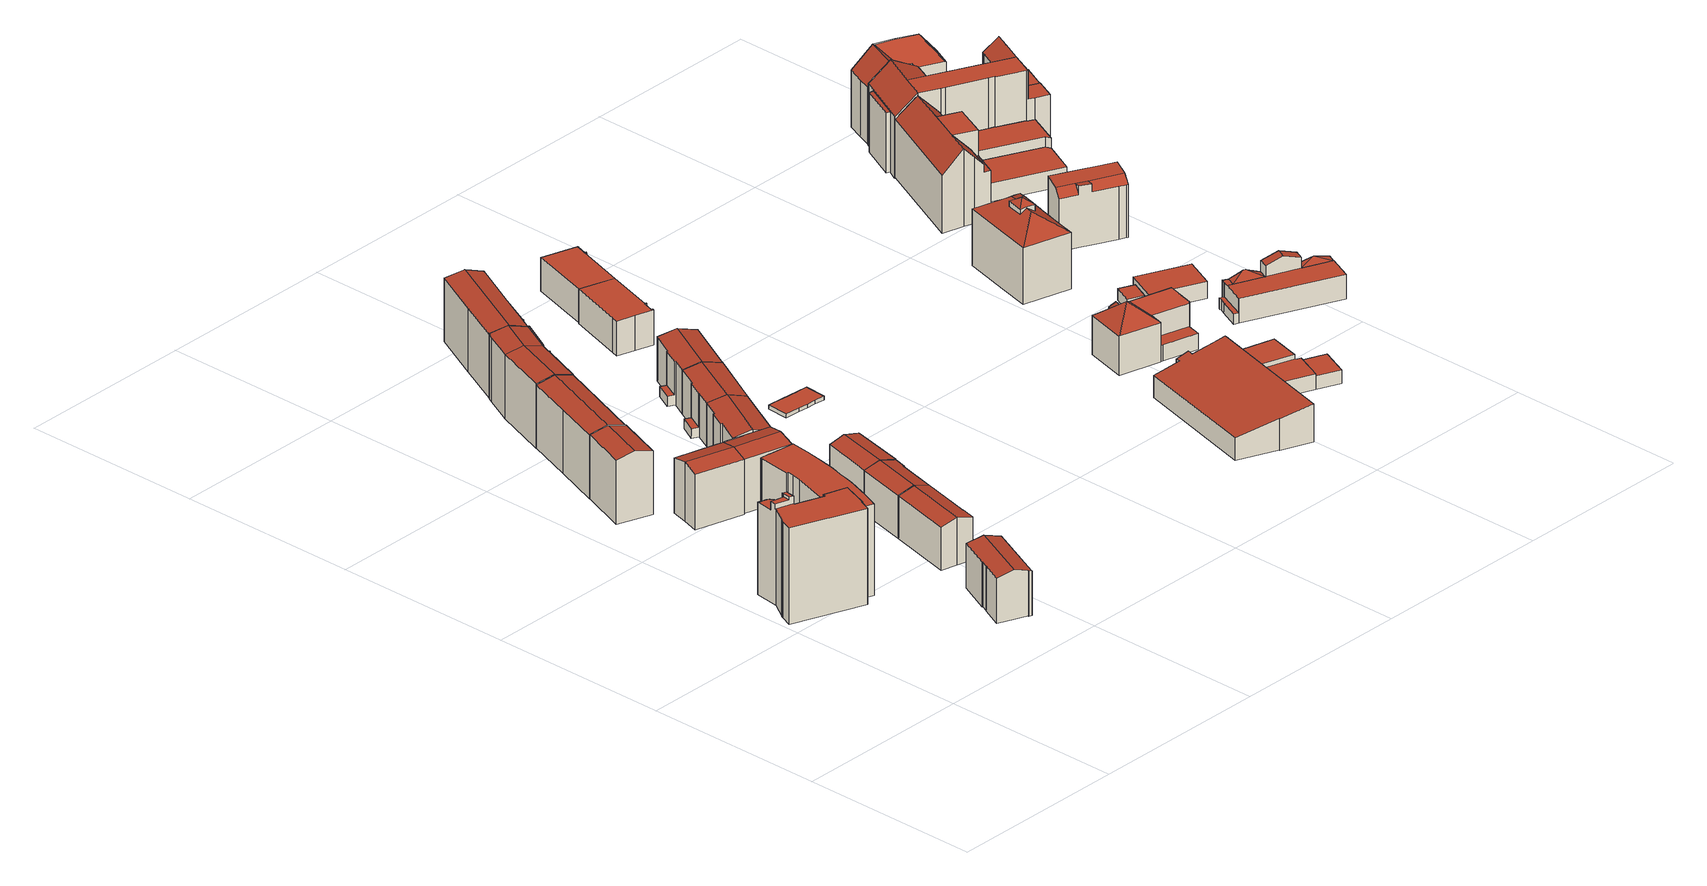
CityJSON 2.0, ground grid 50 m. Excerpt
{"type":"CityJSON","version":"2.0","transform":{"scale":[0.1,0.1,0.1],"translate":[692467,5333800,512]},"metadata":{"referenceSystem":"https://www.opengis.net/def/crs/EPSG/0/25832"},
"CityObjects":{
"building1":{"type":"Building","attributes":{"Gemeindeschluessel":"09162000","HoeheDach":"541.410","HoeheGrund":"512.917","Methode":"2000","NiedrigsteTraufeDesGebaeudes":"537.990","Geometrietyp2DReferenz":"3000","function":"31001_1000","roofType":"1000","measuredHeight":28.49,"storeysAboveGround":11},"geometry":[{"type":"MultiSurface","lod":"2","boundaries":[[[0,1,2,3]],[[4,5,6,7,8,9,10,11,12,13,14,15,16,17,18,19,20,2,1,21,22,23,24,25,26]],[[27,18,17,28]],[[28,17,16,29]],[[30,14,13,31]],[[32,33,34,35]],[[36,6,5,37]],[[29,16,15,38]],[[39,40,41,42,43,44,45,46,47,48,49,50,51,52,53,54,55,56,57,58,59,60,61,32,35,62,0,3,63,64,27,28,29,38,30,31,65,66,67,68,69,70,36,37]],[[62,21,1,0]],[[70,7,6,36]],[[55,71,72,56]],[[39,4,26,40]],[[22,73,74,23]],[[75,76,77,78,79,80]],[[75,81,82,83,84,85,86,87,88,74,73,34,33,76]],[[38,15,14,30]],[[53,89,90,54]],[[52,91,89,53]],[[66,11,10,67]],[[47,82,81,48]],[[64,19,18,27]],[[79,92,93,80]],[[79,78,94,92]],[[49,95,96,50]],[[50,96,97,51]],[[49,48,81,75,80,93,98,95]],[[63,20,19,64]],[[56,72,99,57]],[[42,87,86,43]],[[100,101,102,103,104,99,72,71,90,89,91,97,96,95,98]],[[42,41,25,24,88,87]],[[62,35,34,73,22,21]],[[44,85,84,45]],[[31,13,12,65]],[[3,2,20,63]],[[68,9,8,69]],[[46,83,82,47]],[[32,61,105,77,76,33]],[[98,93,92,100]],[[65,12,11,66]],[[67,10,9,68]],[[69,8,7,70]],[[77,105,106,94,78]],[[57,99,104,58]],[[4,39,37,5]],[[58,104,103,59]],[[100,92,94,106,101]],[[61,60,102,101,106,105]],[[51,97,91,52]],[[59,103,102,60]],[[23,74,88,24]],[[40,26,25,41]],[[54,90,71,55]],[[45,84,83,46]],[[43,86,85,44]]],"semantics":{"surfaces":[{"type":"WallSurface"},{"type":"RoofSurface"},{"type":"GroundSurface"}],"values":[0,1,0,0,0,0,0,0,2,0,0,0,0,0,0,1,0,0,0,0,0,0,1,0,0,0,0,0,0,0,1,0,0,0,0,0,0,0,0,0,0,0,0,1,0,0,0,0,0,0,0,0,0,0,0,0]}}]},
"building2":{"type":"Building","attributes":{"Gemeindeschluessel":"09162000","HoeheDach":"526.730","HoeheGrund":"513.210","Methode":"1000","NiedrigsteTraufeDesGebaeudes":"525.475","Geometrietyp2DReferenz":"3000","function":"31001_1000","roofType":"3100","measuredHeight":13.52,"storeysAboveGround":4},"geometry":[{"type":"MultiSurface","lod":"2","boundaries":[[[107,108,109,110,111,112,113,114,115,116,117]],[[118,119,120,121,122,123]],[[124,115,114,125]],[[126,113,112,127]],[[128,111,110,129]],[[130,131,132,133,134,135]],[[109,121,120,136,129,110]],[[137,132,131,130,123,122,121,109,108,107]],[[117,116,115,124,138,139]],[[119,118,135,134,133,140,141,139,138,124,125,126,127,128,129,136,120]],[[125,114,113,126]],[[141,140,133,132,137,107,117,139]],[[118,123,130,135]],[[127,112,111,128]]],"semantics":{"surfaces":[{"type":"RoofSurface"},{"type":"WallSurface"},{"type":"GroundSurface"}],"values":[0,1,1,1,1,1,1,0,1,2,1,1,1,1]}}]},
"building3":{"type":"Building","attributes":{"Gemeindeschluessel":"09162000","HoeheDach":"531.546","HoeheGrund":"512.710","Methode":"1000","NiedrigsteTraufeDesGebaeudes":"530.234","Geometrietyp2DReferenz":"3000","function":"31001_1000","roofType":"3100","measuredHeight":18.84,"storeysAboveGround":6},"geometry":[{"type":"MultiSurface","lod":"2","boundaries":[[[142,143,144,145]],[[146,147,148,143,142]],[[149,146,142,145]],[[148,147,150,151]],[[143,148,151,144]],[[149,150,147,146]],[[150,149,145,144,151]]],"semantics":{"surfaces":[{"type":"WallSurface"},{"type":"GroundSurface"},{"type":"RoofSurface"}],"values":[0,0,1,2,2,0,0]}}]},
"building4":{"type":"Building","attributes":{"Gemeindeschluessel":"09162000","HoeheDach":"528.754","HoeheGrund":"512.541","Methode":"2000","NiedrigsteTraufeDesGebaeudes":"527.722","Geometrietyp2DReferenz":"3000","function":"31001_1000","roofType":"3100","measuredHeight":16.21,"storeysAboveGround":5},"geometry":[{"type":"MultiSurface","lod":"2","boundaries":[[[152,153,154,155]],[[156,154,153,157,158]],[[159,152,155,160]],[[161,159,160,162,163,164,165,166]],[[156,158,165,164,163]],[[160,155,154,162]],[[161,153,152,159]],[[162,154,156,163]],[[165,158,157,166]],[[166,157,153,161]]],"semantics":{"surfaces":[{"type":"RoofSurface"},{"type":"WallSurface"},{"type":"GroundSurface"}],"values":[0,0,1,2,1,1,1,1,1,1]}}]},
"building5":{"type":"Building","attributes":{"Gemeindeschluessel":"09162000","HoeheDach":"531.410","HoeheGrund":"512.648","Methode":"2000","NiedrigsteTraufeDesGebaeudes":"529.997","Geometrietyp2DReferenz":"3000","function":"31001_1000","roofType":"3100","measuredHeight":18.76,"storeysAboveGround":6},"geometry":[{"type":"MultiSurface","lod":"2","boundaries":[[[167,168,169,170]],[[171,172,168,167]],[[170,169,173,174]],[[175,176,177,178]],[[177,176,179,180,181]],[[182,179,176,175]],[[178,177,181,172,171]],[[174,173,183,184]],[[184,182,175,178,171,167,170,174]],[[184,183,180,179,182]],[[172,181,180,183,173,169,168]]],"semantics":{"surfaces":[{"type":"WallSurface"},{"type":"RoofSurface"},{"type":"GroundSurface"}],"values":[0,0,0,0,1,0,0,0,2,0,1]}}]},
"building6":{"type":"Building","attributes":{"Gemeindeschluessel":"09162000","HoeheDach":"526.162","HoeheGrund":"513.120","Methode":"1000","NiedrigsteTraufeDesGebaeudes":"524.942","Geometrietyp2DReferenz":"3000","function":"31001_1000","roofType":"3100","measuredHeight":13.04,"storeysAboveGround":4},"geometry":[{"type":"MultiSurface","lod":"2","boundaries":[[[185,186,187,188,189,190]],[[191,189,188,192,193,194,195,196]],[[197,198,199,200,201,195,194,193,192]],[[190,189,191,196,202]],[[192,188,187,197]],[[197,187,186,198]],[[199,185,190,200]],[[200,190,202,201]],[[198,186,185,199]],[[201,202,196,195]]],"semantics":{"surfaces":[{"type":"RoofSurface"},{"type":"WallSurface"},{"type":"GroundSurface"}],"values":[0,1,2,0,1,1,1,1,1,1]}}]},
"building7":{"type":"Building","attributes":{"Gemeindeschluessel":"09162000","HoeheDach":"528.790","HoeheGrund":"512.759","Methode":"2000","NiedrigsteTraufeDesGebaeudes":"524.750","Geometrietyp2DReferenz":"3000","function":"31001_1000","roofType":"3100","measuredHeight":16.03,"storeysAboveGround":5},"geometry":[{"type":"MultiSurface","lod":"2","boundaries":[[[203,204,205,206,207,208,209,210,211,212,213,214,215,216]],[[215,217,218,216]],[[212,219,220,213]],[[205,221,152,206]],[[209,222,223,210]],[[206,152,153,207]],[[211,224,219,212]],[[208,225,222,209]],[[204,226,221,205]],[[219,224,227,228,218,217,229,220]],[[230,231,232,233,223,222,225,153]],[[227,233,232,228]],[[204,203,231,230,226]],[[214,229,217,215]],[[203,216,218,228,232,231]],[[221,226,230,153,152]],[[211,210,223,233,227,224]],[[208,207,153,225]],[[213,220,229,214]]],"semantics":{"surfaces":[{"type":"GroundSurface"},{"type":"WallSurface"},{"type":"RoofSurface"}],"values":[0,1,1,1,1,1,1,1,1,2,2,1,1,1,1,2,1,1,1]}}]},
"building8":{"type":"Building","attributes":{"Gemeindeschluessel":"09162000","HoeheDach":"526.195","HoeheGrund":"513.130","Methode":"1000","NiedrigsteTraufeDesGebaeudes":"524.946","Geometrietyp2DReferenz":"3000","function":"31001_1000","roofType":"3100","measuredHeight":13.06,"storeysAboveGround":4},"geometry":[{"type":"MultiSurface","lod":"2","boundaries":[[[234,235,236,237]],[[194,193,192,188,189,238,196,195]],[[239,240,235,234]],[[238,189,240,241,196]],[[242,243,188,192]],[[237,242,192,193,194,195,244,239,234]],[[237,236,243,242]],[[188,243,236,235,240,189]],[[195,196,241,244]],[[244,241,240,239]]],"semantics":{"surfaces":[{"type":"WallSurface"},{"type":"RoofSurface"},{"type":"GroundSurface"}],"values":[0,0,0,1,0,2,0,1,0,0]}}]},
"building9":{"type":"Building","attributes":{"Gemeindeschluessel":"09162000","HoeheDach":"515.246","HoeheGrund":"512.770","Methode":"1000","NiedrigsteTraufeDesGebaeudes":"515.246","Geometrietyp2DReferenz":"3000","function":"31001_2000","roofType":"1000","measuredHeight":2.48,"storeysAboveGround":1},"geometry":[{"type":"MultiSurface","lod":"2","boundaries":[[[245,246,247,248]],[[249,250,245,248]],[[248,247,251,249]],[[247,246,252,251]],[[249,251,252,250]],[[250,252,246,245]]],"semantics":{"surfaces":[{"type":"WallSurface"},{"type":"GroundSurface"},{"type":"RoofSurface"}],"values":[0,1,0,2,0,0]}}]},
"building10":{"type":"Building","attributes":{"Gemeindeschluessel":"09162000","HoeheDach":"531.510","HoeheGrund":"512.500","Methode":"2000","NiedrigsteTraufeDesGebaeudes":"530.140","Geometrietyp2DReferenz":"3000","function":"31001_1000","roofType":"3100","measuredHeight":19.01,"storeysAboveGround":6},"geometry":[{"type":"MultiSurface","lod":"2","boundaries":[[[253,254,255,256,257,258,259]],[[254,260,261,262,263,255]],[[264,265,266,267,268,269]],[[270,271,272,273,274,275]],[[276,277,269,268,278,279]],[[261,260,280,281]],[[282,283,284,285]],[[274,286,259,258,287,288,289,275]],[[290,291,265,264,269,277,276,292,293,282,285,294,271,270,275,289,288,287,295,296,263,262,261,281]],[[273,297,253,259,286,274]],[[298,292,276,279]],[[278,268,267,266,299,300,280,260,254,253]],[[299,291,290,300]],[[291,299,266,265]],[[258,257,256,296,295,287]],[[272,301,284,283,302,298,279,278,253,297,273]],[[296,256,255,263]],[[293,302,283,282]],[[281,280,300,290]],[[294,285,284,301,272,271]],[[292,298,302,293]]],"semantics":{"surfaces":[{"type":"RoofSurface"},{"type":"WallSurface"},{"type":"GroundSurface"}],"values":[0,1,1,1,1,1,1,1,2,0,1,0,1,1,1,0,1,1,1,1,1]}}]},
"building11":{"type":"Building","attributes":{"Gemeindeschluessel":"09162000","HoeheDach":"526.175","HoeheGrund":"513.180","Methode":"1000","NiedrigsteTraufeDesGebaeudes":"524.936","Geometrietyp2DReferenz":"3000","function":"31001_1000","roofType":"3100","measuredHeight":12.99,"storeysAboveGround":4},"geometry":[{"type":"MultiSurface","lod":"2","boundaries":[[[240,303,304,305,306,307,241]],[[308,309,240,310]],[[311,312,313,314]],[[241,307,306,315,316,317]],[[309,318,313,312,304,303,240]],[[319,308,310,317,316,315,320,321,311,314]],[[310,240,241,317]],[[308,319,314,313,318,309]],[[305,304,312,311,321,320,315,306]]],"semantics":{"surfaces":[{"type":"RoofSurface"},{"type":"WallSurface"},{"type":"GroundSurface"}],"values":[0,1,1,1,0,2,1,1,1]}}]},
"building12":{"type":"Building","attributes":{"Gemeindeschluessel":"09162000","HoeheDach":"526.403","HoeheGrund":"513.009","Methode":"1000","NiedrigsteTraufeDesGebaeudes":"515.670","Geometrietyp2DReferenz":"3000","function":"31001_1000","roofType":"3100","measuredHeight":13.39,"storeysAboveGround":4},"geometry":[{"type":"MultiSurface","lod":"2","boundaries":[[[322,323,324,325]],[[326,327,328,329]],[[330,331,332,229]],[[229,332,333,334,335,336,337,324,323]],[[330,229,323,322]],[[326,325,324,337,338,327]],[[339,340,332,331]],[[338,337,336,341]],[[342,334,333,343]],[[344,345,346,347]],[[340,346,345,333,332]],[[348,329,328,341,336,335]],[[348,335,334,342]],[[330,322,325,326,329,348,342,343,344,347,339,331]],[[343,333,345,344]],[[338,341,328,327]],[[347,346,340,339]]],"semantics":{"surfaces":[{"type":"WallSurface"},{"type":"RoofSurface"},{"type":"GroundSurface"}],"values":[0,0,0,1,0,0,0,0,0,0,1,0,0,2,0,1,0]}}]},
"building13":{"type":"Building","attributes":{"Gemeindeschluessel":"09162000","HoeheDach":"530.211","HoeheGrund":"512.696","Methode":"2000","NiedrigsteTraufeDesGebaeudes":"530.211","Geometrietyp2DReferenz":"3000","function":"51009_1610","roofType":"1000","measuredHeight":17.52},"geometry":[{"type":"MultiSurface","lod":"2","boundaries":[[[349,280,350,351]],[[280,349,352,300]],[[353,299,300,352]],[[280,300,299,350]],[[351,350,299,353]],[[352,349,351,353]]],"semantics":{"surfaces":[{"type":"WallSurface"},{"type":"RoofSurface"},{"type":"GroundSurface"}],"values":[0,0,0,1,0,2]}}]},
"building14":{"type":"Building","attributes":{"Gemeindeschluessel":"09162000","HoeheDach":"526.422","HoeheGrund":"513.106","Methode":"2000","NiedrigsteTraufeDesGebaeudes":"515.715","Geometrietyp2DReferenz":"3000","function":"31001_1000","roofType":"3100","measuredHeight":13.32,"storeysAboveGround":4},"geometry":[{"type":"MultiSurface","lod":"2","boundaries":[[[334,354,355,356]],[[357,355,354,358,359,360]],[[357,360,361,362]],[[363,364,365,366]],[[365,367,368,366]],[[368,367,333,369]],[[370,371,364,363]],[[372,371,370,373]],[[373,362,361,374,375,372]],[[359,374,361,360]],[[369,333,334,356]],[[365,364,333,367]],[[368,369,356,355,357,362,373,370,363,366]],[[359,358,375,374]],[[364,371,372,375,358,354,334,333]]],"semantics":{"surfaces":[{"type":"WallSurface"},{"type":"RoofSurface"},{"type":"GroundSurface"}],"values":[0,0,0,0,0,0,0,0,0,1,0,1,2,0,1]}}]},
"building15":{"type":"Building","attributes":{"Gemeindeschluessel":"09162000","HoeheDach":"531.491","HoeheGrund":"512.595","Methode":"1000","NiedrigsteTraufeDesGebaeudes":"530.137","Geometrietyp2DReferenz":"3000","function":"31001_1000","roofType":"3100","measuredHeight":18.9,"storeysAboveGround":6},"geometry":[{"type":"MultiSurface","lod":"2","boundaries":[[[376,377,378,379,380,381,382]],[[383,378,377,384]],[[385,386,387,388]],[[389,390,391,392]],[[393,394,382,381,395]],[[396,397,280,380,379]],[[382,394,398,376]],[[399,400,401,402]],[[402,401,386,385]],[[403,404,400,399]],[[405,406,404,403]],[[280,391,390,387,386,401,400,404,406,407,395,381,380]],[[396,379,378,383]],[[376,398,384,377]],[[396,383,384,398,394,393,408,405,403,399,402,385,388,389,392,397]],[[408,407,406,405]],[[392,391,280,397]],[[388,387,390,389]],[[393,395,407,408]]],"semantics":{"surfaces":[{"type":"RoofSurface"},{"type":"WallSurface"},{"type":"GroundSurface"}],"values":[0,1,1,1,1,1,1,1,1,1,1,0,1,1,2,1,1,1,1]}}]},
"building16":{"type":"Building","attributes":{"Gemeindeschluessel":"09162000","HoeheDach":"515.544","HoeheGrund":"512.530","Methode":"1000","NiedrigsteTraufeDesGebaeudes":"515.173","Geometrietyp2DReferenz":"3000","function":"31001_2000","roofType":"2100","measuredHeight":3.01,"storeysAboveGround":1},"geometry":[{"type":"MultiSurface","lod":"2","boundaries":[[[409,410,411,412]],[[413,414,415,416]],[[413,412,411,414]],[[415,410,409,416]],[[414,411,410,415]],[[416,409,412,413]]],"semantics":{"surfaces":[{"type":"RoofSurface"},{"type":"GroundSurface"},{"type":"WallSurface"}],"values":[0,1,2,2,2,2]}}]},
"building17":{"type":"Building","attributes":{"Gemeindeschluessel":"09162000","HoeheDach":"526.380","HoeheGrund":"512.986","Methode":"1000","NiedrigsteTraufeDesGebaeudes":"515.662","Geometrietyp2DReferenz":"3000","function":"31001_1000","roofType":"3100","measuredHeight":13.39,"storeysAboveGround":4},"geometry":[{"type":"MultiSurface","lod":"2","boundaries":[[[417,418,419,420]],[[421,422,423,424]],[[364,425,426,427,419,418,428,371]],[[429,430,364,371]],[[424,423,431,432]],[[433,434,435,420,419,427]],[[421,436,426,425,422]],[[437,438,435,434]],[[417,420,435,438]],[[437,439,428,418,417,438]],[[432,431,364,430]],[[433,427,426,436]],[[431,423,422,425,364]],[[429,439,437,434,433,436,421,424,432,430]],[[429,371,428,439]]],"semantics":{"surfaces":[{"type":"WallSurface"},{"type":"RoofSurface"},{"type":"GroundSurface"}],"values":[0,0,1,0,0,0,0,0,1,0,0,0,1,2,0]}}]},
"building18":{"type":"Building","attributes":{"Gemeindeschluessel":"09162000","HoeheDach":"513.098","HoeheGrund":"512.098","Methode":"2000","NiedrigsteTraufeDesGebaeudes":"513.098","Geometrietyp2DReferenz":"3000","function":"53001_1800","roofType":"1000","measuredHeight":1},"geometry":[{"type":"MultiSurface","lod":"2","boundaries":[[[440,441,442,443,444]],[[445,446,444,443,442,447,448,449,450,451]],[[450,452,453,451]],[[445,454,455,446]],[[447,456,457,448]],[[440,455,454,453,452,458,457,456,441]],[[449,458,452,450]],[[448,457,458,449]],[[446,455,440,444]],[[451,453,454,445]],[[442,441,456,447]]],"semantics":{"surfaces":[{"type":"WallSurface"},{"type":"GroundSurface"},{"type":"RoofSurface"}],"values":[0,1,0,0,0,2,0,0,0,0,0]}}]},
"building19":{"type":"Building","attributes":{"Gemeindeschluessel":"09162000","HoeheDach":"522.091","HoeheGrund":"512.600","Methode":"1000","NiedrigsteTraufeDesGebaeudes":"522.091","Geometrietyp2DReferenz":"3000","function":"31001_1000","roofType":"1000","measuredHeight":9.49,"storeysAboveGround":4},"geometry":[{"type":"MultiSurface","lod":"2","boundaries":[[[459,460,461,462,463,464,465,466,467,468,469,470,471]],[[472,473,474,475,476,477,478,479,480,481,482,483,484]],[[465,478,477,466]],[[463,480,479,464]],[[468,475,474,469]],[[462,481,480,463]],[[459,484,483,460]],[[466,477,476,467]],[[464,479,478,465]],[[470,473,472,471]],[[460,483,482,461]],[[471,472,484,459]],[[461,482,481,462]],[[467,476,475,468]],[[469,474,473,470]]],"semantics":{"surfaces":[{"type":"GroundSurface"},{"type":"RoofSurface"},{"type":"WallSurface"}],"values":[0,1,2,2,2,2,2,2,2,2,2,2,2,2,2]}}]},
"building20":{"type":"Building","attributes":{"Gemeindeschluessel":"09162000","HoeheDach":"539.299","HoeheGrund":"528.800","Methode":"1000","NiedrigsteTraufeDesGebaeudes":"534.938","Geometrietyp2DReferenz":"3000","function":"31001_9998","roofType":"2100","measuredHeight":10.5,"storeysAboveGround":1},"geometry":[{"type":"MultiSurface","lod":"2","boundaries":[[[485,486,487,488]],[[489,490,491,492,493,485,488,494,495,496,497,498,499,500,501]],[[494,502,503,495]],[[504,505,506,507,508,509,510,511,512,513,514,503,502,487,486]],[[491,506,505,492]],[[493,504,486,485]],[[491,490,489,501,509,508,507,506]],[[492,505,504,493]],[[510,509,501,500,499,511]],[[499,498,497,513,512,511]],[[488,487,502,494]],[[514,513,497,496,495,503]]],"semantics":{"surfaces":[{"type":"WallSurface"},{"type":"GroundSurface"},{"type":"RoofSurface"}],"values":[0,1,0,2,0,0,0,0,0,0,0,0]}}]},
"building21":{"type":"Building","attributes":{"Gemeindeschluessel":"09162000","HoeheDach":"522.058","HoeheGrund":"512.900","Methode":"1000","NiedrigsteTraufeDesGebaeudes":"522.058","Geometrietyp2DReferenz":"3000","function":"31001_1000","roofType":"1000","measuredHeight":9.16,"storeysAboveGround":4},"geometry":[{"type":"MultiSurface","lod":"2","boundaries":[[[515,516,517,518]],[[519,481,482,520]],[[521,480,481,519]],[[522,523,516,515]],[[520,522,515,518,524,525,526,527,528,529,521,519]],[[520,482,523,522]],[[518,517,530,524]],[[524,530,531,525]],[[525,531,532,526]],[[526,532,533,527]],[[527,533,534,528]],[[481,480,535,534,533,532,531,530,517,516,523,482]],[[528,534,535,529]],[[529,535,480,521]]],"semantics":{"surfaces":[{"type":"WallSurface"},{"type":"GroundSurface"},{"type":"RoofSurface"}],"values":[0,0,0,0,1,0,0,0,0,0,0,2,0,0]}}]},
"building22":{"type":"Building","attributes":{"Gemeindeschluessel":"09162000","HoeheDach":"534.210","HoeheGrund":"528.682","Methode":"2000","NiedrigsteTraufeDesGebaeudes":"533.010","Geometrietyp2DReferenz":"3000","function":"31001_2000","roofType":"1000","measuredHeight":5.53,"storeysAboveGround":1},"geometry":[{"type":"MultiSurface","lod":"2","boundaries":[[[536,537,538,539,540,541,542,543,544]],[[545,546,547,548,540,539]],[[546,549,543,542,550,547]],[[551,544,543,549]],[[552,536,544,551]],[[553,538,537,554]],[[548,547,550,555]],[[554,537,536,552]],[[545,553,554,552,551,549,546]],[[545,539,538,553]],[[540,548,555,541]],[[541,555,550,542]]],"semantics":{"surfaces":[{"type":"RoofSurface"},{"type":"WallSurface"},{"type":"GroundSurface"}],"values":[0,1,1,1,1,1,0,1,2,1,1,1]}}]},
"building23":{"type":"Building","attributes":{"Gemeindeschluessel":"09162000","HoeheDach":"544.420","HoeheGrund":"528.690","Methode":"2000","NiedrigsteTraufeDesGebaeudes":"533.071","Geometrietyp2DReferenz":"3000","function":"31001_9998","roofType":"2100","measuredHeight":15.73,"storeysAboveGround":3},"geometry":[{"type":"MultiSurface","lod":"2","boundaries":[[[556,557,558,559,560,561,562,563]],[[564,565,566,567,568,569,570,571,572,573,574,575,576,577,578,579,580,581,582,583,584,585,586,587,588,589,590]],[[591,592,593]],[[594,556,595,596]],[[576,575,597,598,599,577]],[[600,592,591]],[[598,601,602,599]],[[600,603,588,587,604]],[[560,605,606,561]],[[593,607,580,579,578,602]],[[601,563,562,561,606,608,609,603,600,591,593,602]],[[610,611,612,613,614,615,616]],[[607,617,616,615,583,582,581,580]],[[557,618,619,570,569,568,558]],[[587,586,585,613,620,604]],[[600,604,620,613,612,611,592]],[[559,567,566,565,564,590,608,606,605,560]],[[597,621,601,598]],[[567,559,558,568]],[[588,603,609,589]],[[608,590,589,609]],[[622,619,618,594,596]],[[572,571,622,596,595,623,573]],[[592,611,610,616,617,607,593]],[[577,599,602,578]],[[618,557,556,594]],[[621,623,595,556,563,601]],[[570,619,622,571]],[[614,613,585,584,583,615]],[[597,575,574,573,623,621]]],"semantics":{"surfaces":[{"type":"RoofSurface"},{"type":"GroundSurface"},{"type":"WallSurface"}],"values":[0,1,2,2,2,2,0,2,0,2,0,0,2,2,2,0,2,0,2,2,2,0,2,0,2,2,0,2,2,2]}}]},
"building24":{"type":"Building","attributes":{"Gemeindeschluessel":"09162000","HoeheDach":"532.540","HoeheGrund":"528.840","Methode":"2000","NiedrigsteTraufeDesGebaeudes":"532.540","Geometrietyp2DReferenz":"3000","function":"51009_1610","roofType":"1000","measuredHeight":3.7},"geometry":[{"type":"MultiSurface","lod":"2","boundaries":[[[624,625,626,627,628]],[[628,629,630,624]],[[626,631,632,627]],[[625,633,631,626]],[[627,632,629,628]],[[624,630,633,625]],[[629,632,631,633,630]]],"semantics":{"surfaces":[{"type":"GroundSurface"},{"type":"WallSurface"},{"type":"RoofSurface"}],"values":[0,1,1,1,1,1,2]}}]},
"building25":{"type":"Building","attributes":{"Gemeindeschluessel":"09162000","HoeheDach":"531.805","HoeheGrund":"528.605","Methode":"1000","NiedrigsteTraufeDesGebaeudes":"531.805","Geometrietyp2DReferenz":"3000","function":"31001_2463","roofType":"1000","measuredHeight":3.2,"storeysAboveGround":1},"geometry":[{"type":"MultiSurface","lod":"2","boundaries":[[[634,635,636,637]],[[638,639,635,634]],[[636,635,639,640]],[[637,636,640,641]],[[641,640,639,638]],[[638,634,637,641]]],"semantics":{"surfaces":[{"type":"WallSurface"},{"type":"RoofSurface"},{"type":"GroundSurface"}],"values":[0,0,1,0,0,2]}}]},
"building26":{"type":"Building","attributes":{"Gemeindeschluessel":"09162000","HoeheDach":"549.690","HoeheGrund":"527.942","Methode":"2000","NiedrigsteTraufeDesGebaeudes":"543.392","Geometrietyp2DReferenz":"3000","function":"31001_9998","roofType":"3200","measuredHeight":21.75,"storeysAboveGround":4},"geometry":[{"type":"MultiSurface","lod":"2","boundaries":[[[642,643,644,645]],[[646,647,648,649]],[[650,651,652,653]],[[644,654,655,656]],[[657,654,643,658]],[[655,654,657,659,660,656]],[[661,662,647,646]],[[663,664,665,666]],[[667,668,651,650,669,670,671,672]],[[661,673,666,665,674,662]],[[648,675,676,677,678,679,680,649]],[[647,662,674,665,664,681,682,652,651,668,683,659,657,658,684,685]],[[685,684,686,660,659,683,677,676,675,648]],[[663,687,688,682,681,664]],[[643,654,644]],[[644,656,645]],[[686,645,656,660]],[[647,685,648]],[[653,652,682,688]],[[684,658,643,642,645,686]],[[653,688,687,663,666,673,661,646,649,680,679,678,671,670,669,650]],[[678,677,672,671]],[[683,668,667,672,677]]],"semantics":{"surfaces":[{"type":"RoofSurface"},{"type":"WallSurface"},{"type":"GroundSurface"}],"values":[0,1,1,0,1,1,1,1,1,1,1,0,0,1,0,0,1,0,1,1,2,1,0]}}]},
"building27":{"type":"Building","attributes":{"Gemeindeschluessel":"09162000","HoeheDach":"533.271","HoeheGrund":"528.571","Methode":"1000","NiedrigsteTraufeDesGebaeudes":"533.271","Geometrietyp2DReferenz":"3000","function":"31001_2000","roofType":"1000","measuredHeight":4.7,"storeysAboveGround":1},"geometry":[{"type":"MultiSurface","lod":"2","boundaries":[[[689,690,691,692]],[[693,689,692,694]],[[694,692,691,695]],[[695,696,693,694]],[[696,690,689,693]],[[695,691,690,696]]],"semantics":{"surfaces":[{"type":"RoofSurface"},{"type":"WallSurface"},{"type":"GroundSurface"}],"values":[0,1,1,2,1,1]}}]},
"building28":{"type":"Building","attributes":{"Gemeindeschluessel":"09162000","HoeheDach":"540.129","HoeheGrund":"528.684","Methode":"2000","NiedrigsteTraufeDesGebaeudes":"531.629","Geometrietyp2DReferenz":"3000","function":"31001_2000","roofType":"1000","measuredHeight":11.45},"geometry":[{"type":"MultiSurface","lod":"2","boundaries":[[[697,698,699,700,701,702,703]],[[704,705,706,707,708,709,710,711,712,713,714]],[[715,716,717,718,719]],[[716,720,721,722,723,724,725]],[[715,726,727,728]],[[709,699,698,710]],[[729,730,731,732]],[[697,703,721,720,733,734]],[[713,735,727,726,719,718,736,737,738,739,740,714]],[[711,710,698,697,734,741]],[[713,712,742,743,735]],[[731,739,738,732]],[[708,700,699,709]],[[716,725,744,745,717]],[[715,719,726]],[[711,741,742,712]],[[728,743,742,741,734,733]],[[745,736,718,717]],[[720,716,715,728,733]],[[730,740,739,731]],[[707,701,700,708]],[[732,725,724,729]],[[727,735,743,728]],[[704,723,722,705]],[[706,705,722,721,703,702]],[[706,702,701,707]],[[704,714,740,730,729,724,723]],[[744,737,736,745]],[[738,737,744,725,732]]],"semantics":{"surfaces":[{"type":"RoofSurface"},{"type":"GroundSurface"},{"type":"WallSurface"}],"values":[0,1,2,0,0,2,0,2,2,2,2,0,2,2,0,2,0,0,2,0,2,2,0,2,2,2,2,0,2]}}]},
"building29":{"type":"Building","attributes":{"Gemeindeschluessel":"09162000","HoeheDach":"549.850","HoeheGrund":"528.540","Methode":"2000","NiedrigsteTraufeDesGebaeudes":"542.130","Geometrietyp2DReferenz":"3000","function":"31001_9998","roofType":"2100","measuredHeight":21.31,"storeysAboveGround":4},"geometry":[{"type":"MultiSurface","lod":"2","boundaries":[[[746,747,748,749,750]],[[751,752,748,747,753,754]],[[755,756,757,758]],[[759,760,761,762]],[[763,764,765,766]],[[753,747,746,767]],[[768,769,770,754,753,767]],[[771,772,773,774]],[[775,776,772,771]],[[777,769,768,778]],[[779,780,763,766,759,762,773,772,776,752,751,781,777,778]],[[781,770,769,777]],[[775,771,774,782,750,749]],[[779,750,782,780]],[[763,780,782,756,755,764]],[[765,764,755,758]],[[752,776,775,749,748]],[[762,761,774,773]],[[759,766,765,758,757,760]],[[751,754,770,781]],[[779,778,768,767,746,750]],[[761,760,757,756,782,774]]],"semantics":{"surfaces":[{"type":"RoofSurface"},{"type":"WallSurface"},{"type":"GroundSurface"}],"values":[0,1,1,1,1,1,0,1,1,1,2,1,0,1,1,0,1,1,1,1,1,0]}}]},
"building30":{"type":"Building","attributes":{"Gemeindeschluessel":"09162000","HoeheDach":"544.349","HoeheGrund":"527.223","Methode":"2000","NiedrigsteTraufeDesGebaeudes":"541.669","Geometrietyp2DReferenz":"3000","function":"31001_9998","roofType":"1000","measuredHeight":17.13,"storeysAboveGround":4},"geometry":[{"type":"MultiSurface","lod":"2","boundaries":[[[783,784,785,786,787,788,789,790,791,792,793,794,795,796]],[[797,798,799,800]],[[801,799,802,803]],[[799,798,804,805,806,807,808,809,802]],[[803,802,809,792,791,790]],[[785,810,811,786]],[[812,784,783,796,805,804]],[[795,806,805,796]],[[813,811,810,812,804,798,814]],[[789,788,787,813,814,797,800,801,803,790]],[[784,812,810,785]],[[798,797,814]],[[808,807,806,795,794,793,792,809]],[[801,800,799]],[[786,811,813,787]]],"semantics":{"surfaces":[{"type":"GroundSurface"},{"type":"RoofSurface"},{"type":"WallSurface"}],"values":[0,1,1,1,2,2,2,2,1,2,2,2,2,2,2]}}]},
"building31":{"type":"Building","attributes":{"Gemeindeschluessel":"09162000","HoeheDach":"549.291","HoeheGrund":"528.720","Methode":"1000","NiedrigsteTraufeDesGebaeudes":"549.291","Geometrietyp2DReferenz":"3000","function":"31001_9998","roofType":"1000","measuredHeight":20.57,"storeysAboveGround":6},"geometry":[{"type":"MultiSurface","lod":"2","boundaries":[[[815,816,817,818]],[[815,818,819,820]],[[818,817,821,819]],[[822,821,817,816]],[[820,822,816,815]],[[819,821,822,820]]],"semantics":{"surfaces":[{"type":"WallSurface"},{"type":"GroundSurface"},{"type":"RoofSurface"}],"values":[0,1,0,2,0,0]}}]},
"building32":{"type":"Building","attributes":{"Gemeindeschluessel":"09162000","HoeheDach":"533.916","HoeheGrund":"528.780","Methode":"1000","NiedrigsteTraufeDesGebaeudes":"533.916","Geometrietyp2DReferenz":"3000","function":"31001_9998","roofType":"1000","measuredHeight":5.14,"storeysAboveGround":1},"geometry":[{"type":"MultiSurface","lod":"2","boundaries":[[[823,824,825,826]],[[827,828,829,830,825,824]],[[831,828,827,832]],[[823,826,833,834,831,832]],[[826,825,830,833]],[[833,830,829,834]],[[832,827,824,823]],[[834,829,828,831]]],"semantics":{"surfaces":[{"type":"WallSurface"},{"type":"RoofSurface"},{"type":"GroundSurface"}],"values":[0,1,0,2,0,0,0,0]}}]},
"building33":{"type":"Building","attributes":{"Gemeindeschluessel":"09162000","HoeheDach":"536.711","HoeheGrund":"528.429","Methode":"1000","NiedrigsteTraufeDesGebaeudes":"536.711","Geometrietyp2DReferenz":"3000","function":"31001_9998","roofType":"1000","measuredHeight":8.28,"storeysAboveGround":2},"geometry":[{"type":"MultiSurface","lod":"2","boundaries":[[[835,836,837,838]],[[839,840,841,842]],[[843,844,845,846]],[[847,848,849,850]],[[851,852,848,847]],[[838,837,853,854]],[[846,839,842,835,838,854,851,847,850,855,856,857,858,843]],[[854,853,852,851]],[[850,849,859,855]],[[855,859,860,856]],[[858,861,844,843]],[[846,845,840,839]],[[856,860,862,857]],[[844,861,862,860,859,849,848,852,853,837,836,841,840,845]],[[842,841,836,835]],[[857,862,861,858]]],"semantics":{"surfaces":[{"type":"WallSurface"},{"type":"GroundSurface"},{"type":"RoofSurface"}],"values":[0,0,0,0,0,0,1,0,0,0,0,0,0,2,0,0]}}]},
"building34":{"type":"Building","attributes":{"Gemeindeschluessel":"09162000","HoeheDach":"550.500","HoeheGrund":"528.203","Methode":"2000","NiedrigsteTraufeDesGebaeudes":"542.280","Geometrietyp2DReferenz":"3000","function":"31001_2000","roofType":"1000","measuredHeight":22.3,"storeysAboveGround":7},"geometry":[{"type":"MultiSurface","lod":"2","boundaries":[[[863,864,865,866]],[[867,868,869,870]],[[871,872,873,874,875,876]],[[877,878,879,880]],[[881,874,873,882,883,884,879,878,885,864]],[[886,887,888,889]],[[890,891,892,893]],[[894,895,896,897]],[[898,899,900,901]],[[902,903,904,905]],[[875,874,881,906,907,908,909]],[[910,911,912,913,890,893,894,897,867,870,914,915,902,905,898,901,916,917,918,919,920,886,889,921,922,923,866,865,924,877,880,925,926,927,872,871]],[[870,869,928,914]],[[929,903,902,915,930]],[[917,931,932,918]],[[933,922,921,934]],[[910,935,936,911]],[[925,884,883,926]],[[897,896,868,867]],[[889,888,934,921]],[[901,900,937,938,916]],[[939,876,875,909]],[[926,883,882,927]],[[933,940,923,922]],[[923,940,863,866]],[[881,941,869,868,896,895,892,891,942,943,906]],[[939,944,935,910,871,876]],[[903,900,899,904]],[[920,945,887,886]],[[909,908,944,939]],[[919,946,945,920]],[[893,892,895,894]],[[916,938,931,917]],[[903,929,937,900]],[[905,904,899,898]],[[924,865,864,885]],[[918,932,946,919]],[[936,935,944,908,907]],[[912,911,936,907,906,943]],[[927,882,873,872]],[[941,932,931,938,937,929,930,928,869]],[[880,879,884,925]],[[941,933,934,888,887,945,946,932]],[[924,885,878,877]],[[863,940,933,941,881,864]],[[914,928,930,915]],[[912,943,942,913]],[[913,942,891,890]]],"semantics":{"surfaces":[{"type":"WallSurface"},{"type":"RoofSurface"},{"type":"GroundSurface"}],"values":[0,0,0,0,1,0,0,0,0,0,0,2,0,0,0,0,0,0,0,0,0,1,0,0,0,1,0,1,0,0,0,0,0,0,0,0,0,1,0,0,1,0,1,0,1,0,0,0]}}]},
"building35":{"type":"Building","attributes":{"Gemeindeschluessel":"09162000","HoeheDach":"549.670","HoeheGrund":"528.303","Methode":"2000","NiedrigsteTraufeDesGebaeudes":"543.679","Geometrietyp2DReferenz":"3000","function":"31001_9998","roofType":"3100","measuredHeight":21.37,"storeysAboveGround":4},"geometry":[{"type":"MultiSurface","lod":"2","boundaries":[[[947,948,949,950]],[[951,952,953,954]],[[955,950,949,956,957,958]],[[959,960,961,962,963,957,956,964]],[[958,965,966,967,955]],[[968,969,970,971]],[[972,973,974,975]],[[976,977,978,954,953,979,980,981,982,972,975,947,950,955,967,968,971]],[[983,970,969,966,965]],[[981,960,959,982]],[[961,960,981,980]],[[977,984,985,978]],[[948,974,973,964,956,949]],[[967,966,969,968]],[[983,986,976,971,970]],[[979,962,961,980]],[[963,962,979,953,952]],[[978,985,951,954]],[[951,985,984,986,983,965,958,957,963,952]],[[959,964,973,972,982]],[[976,986,984,977]],[[948,947,975,974]]],"semantics":{"surfaces":[{"type":"WallSurface"},{"type":"RoofSurface"},{"type":"GroundSurface"}],"values":[0,0,0,1,0,0,0,2,1,0,0,0,1,0,0,0,0,0,1,0,0,0]}}]}
},
"vertices":[
[218,712,9],[218,712,260],[220,729,260],[220,729,9],[270,538,260],[278,561,260],[286,585,260],[292,609,260],[298,633,260],[306,664,260],[311,691,260],[315,712,260],[319,737,260],[323,761,260],[326,786,260],[329,811,260],[255,820,260],[255,821,260],[228,824,260],[227,820,260],[217,730,260],[213,686,260],[181,580,260],[244,561,260],[217,487,260],[246,476,260],[262,514,260],[228,824,9],[255,821,9],[255,820,9],[326,786,9],[323,761,9],[101,601,9],[101,601,274],[179,572,274],[179,572,9],[286,585,9],[278,561,9],[329,811,9],[270,538,9],[262,514,9],[246,476,9],[215,488,9],[203,458,9],[9,533,9],[21,563,9],[25,572,9],[25,571,9],[53,616,9],[64,685,9],[67,683,9],[67,680,9],[81,678,9],[85,677,9],[89,675,9],[93,672,9],[96,668,9],[98,663,9],[98,659,9],[97,654,9],[94,634,9],[106,630,9],[213,686,9],[217,730,9],[227,820,9],[319,737,9],[315,712,9],[311,691,9],[306,664,9],[298,633,9],[292,609,9],[93,672,263],[96,668,263],[181,580,274],[244,561,274],[53,619,274],[102,604,274],[102,604,294],[91,608,294],[91,608,287],[53,619,287],[53,616,274],[25,571,274],[25,572,274],[21,563,274],[9,533,274],[203,458,274],[215,488,274],[217,487,274],[85,677,263],[89,675,263],[81,678,263],[93,627,287],[56,635,287],[93,627,294],[64,685,263],[67,683,263],[67,680,263],[56,635,263],[98,663,263],[93,627,263],[94,633,263],[94,634,263],[97,654,263],[98,659,263],[106,630,294],[94,633,294],
[382,150,147],[383,150,147],[457,315,147],[415,334,135],[375,246,135],[377,245,135],[368,226,135],[367,226,135],[341,170,135],[341,169,135],[340,167,135],[424,130,12],[424,132,12],[498,296,12],[498,296,135],[424,132,135],[424,130,135],[341,170,12],[367,226,12],[368,226,12],[377,245,12],[375,246,12],[415,334,12],[415,133,137],[416,135,137],[417,136,137],[417,136,12],[416,135,12],[415,133,12],[457,315,12],[401,142,142],[341,169,12],[340,167,12],[401,142,12],[382,150,12],
[227,1256,7],[227,1256,182],[180,1126,182],[180,1126,7],[135,1290,7],[135,1290,182],[181,1273,195],[87,1160,7],[87,1160,182],[134,1143,195],
[328,968,157],[341,1014,168],[209,1050,168],[196,1005,157],[221,1096,157],[354,1059,157],[338,1064,157],[328,968,5],[196,1005,5],[341,1014,5],[209,1050,5],[221,1096,5],[258,1086,5],[338,1064,5],[354,1059,5],
[135,1290,6],[135,1290,180],[181,1417,180],[181,1417,6],[181,1273,6],[181,1273,194],[228,1546,180],[228,1546,6],[274,1383,6],[274,1383,180],[227,1256,180],[227,1256,6],[321,1512,180],[275,1528,194],[182,1273,194],[321,1512,6],[275,1529,194],[275,1529,6],
[527,414,129],[537,453,129],[534,453,130],[568,593,130],[527,603,142],[483,424,142],[525,603,141],[568,593,11],[527,603,11],[525,603,11],[483,613,11],[483,613,129],[534,453,11],[537,453,11],[527,414,11],[483,424,11],[439,435,11],[439,435,129],
[483,1024,8],[470,978,8],[458,932,8],[328,968,8],[341,1014,8],[354,1059,8],[365,1056,8],[409,1044,8],[411,1051,8],[413,1058,8],[406,1060,8],[419,1086,8],[463,1063,8],[490,1048,8],[463,1063,130],[490,1048,130],[413,1058,129],[406,1060,129],[458,932,157],[365,1056,158],[409,1044,158],[411,1051,128],[354,1059,158],[470,978,168],[410,1046,128],[483,1026,128],[419,1086,131],[470,979,168],[483,1024,158],[483,1026,157],[410,1046,157],
[605,733,11],[605,733,129],[596,697,129],[596,697,11],[525,603,142],[561,744,11],[561,744,142],[517,754,129],[593,697,11],[593,697,130],[517,754,11],
[379,1367,8],[379,1367,32],[370,1346,32],[370,1346,8],[322,1363,8],[330,1384,8],[322,1363,32],[330,1384,32],
[327,1675,195],[373,1768,195],[329,1789,183],[320,1772,182],[298,1727,182],[283,1695,182],[282,1694,183],[373,1767,195],[373,1767,5],[373,1768,5],[329,1789,5],[375,1658,5],[378,1657,5],[378,1657,181],[375,1658,182],[374,1658,182],[374,1658,5],[274,1529,5],[275,1529,5],[275,1529,195],[274,1529,195],[228,1546,182],[228,1546,5],[364,1631,5],[373,1655,5],[373,1655,182],[364,1631,182],[417,1745,182],[417,1745,5],[363,1627,5],[363,1627,182],[321,1512,182],[321,1512,5],[231,1554,182],[283,1695,5],[282,1694,5],[231,1554,5],[376,1662,5],[379,1661,5],[368,1629,5],[366,1626,5],[306,1517,5],[298,1727,5],[320,1772,5],[276,1532,195],[368,1629,181],[379,1661,182],[376,1662,182],[306,1517,186],[366,1626,181],
[594,888,142],[594,889,142],[582,891,138],[551,896,130],[522,775,129],[605,733,12],[605,733,130],[561,744,12],[595,889,12],[595,889,142],[638,882,130],[638,882,12],[551,896,12],[522,775,12],[517,754,12],[638,878,130],[638,878,12],[582,891,12],[594,889,12],
[419,1087,10],[419,1087,131],[452,1151,131],[452,1151,10],[433,1161,10],[433,1161,37],[457,1206,37],[457,1206,10],[419,1086,10],[463,1063,10],[463,1063,144],[545,1220,144],[500,1245,131],[475,1196,131],[472,1198,130],[449,1153,130],[449,1153,37],[490,1048,10],[490,1048,136],[472,1198,37],[500,1245,10],[545,1220,10],[590,1196,10],[590,1196,130],[509,1038,130],[509,1038,10],[475,1196,10],
[417,1745,7],[421,1744,182],[421,1744,7],[376,1662,7],[379,1661,7],
[522,1288,131],[522,1288,11],[500,1245,11],[503,1298,11],[521,1289,131],[521,1289,37],[503,1298,37],[528,1343,37],[528,1343,11],[621,1370,11],[621,1370,144],[668,1346,131],[668,1346,11],[590,1196,131],[590,1196,11],[545,1220,11],[576,1393,11],[576,1393,131],[546,1333,131],[546,1333,11],[544,1334,37],[544,1334,131],
[456,2048,181],[387,1909,181],[329,1789,181],[373,1767,194],[375,1767,195],[500,2023,195],[499,2024,194],[329,1789,6],[387,1909,6],[432,1775,6],[432,1775,182],[419,1748,182],[419,1748,6],[422,1747,6],[422,1747,181],[421,1744,181],[421,1744,6],[542,1999,6],[499,2024,6],[542,1999,182],[373,1767,6],[417,1745,6],[456,2048,6],[437,1777,6],[437,1777,181],[435,1774,181],[435,1774,6],[434,1778,6],[434,1778,182],[468,1849,6],[468,1849,182],[476,1865,182],[476,1865,6],
[511,1731,35],[538,1805,35],[525,1810,32],[498,1736,32],[498,1736,5],[525,1810,5],[538,1805,5],[511,1731,5],
[596,1435,37],[596,1435,130],[619,1481,130],[619,1481,37],[699,1520,10],[699,1520,144],[745,1496,130],[745,1496,10],[698,1520,144],[654,1543,131],[621,1480,131],[598,1434,131],[576,1393,10],[621,1370,10],[668,1346,130],[668,1346,10],[621,1480,10],[603,1489,10],[603,1489,37],[654,1543,10],[579,1444,10],[579,1444,37],[598,1434,10],
[789,1265,11],[839,1261,11],[839,1261,1],[814,1263,1],[789,1265,1],[741,1208,1],[745,1268,1],[869,1259,1],[865,1199,1],[835,1201,1],[809,1203,1],[784,1205,1],[809,1203,11],[784,1205,11],[741,1208,11],[745,1268,11],[869,1259,11],[865,1199,11],[835,1201,11],
[682,1699,6],[687,1717,6],[734,1869,6],[783,1854,6],[830,1840,6],[790,1707,6],[793,1706,6],[792,1702,6],[787,1704,6],[778,1676,6],[782,1675,6],[780,1669,6],[731,1684,6],[731,1684,101],[780,1669,101],[782,1675,101],[778,1676,101],[787,1704,101],[792,1702,101],[793,1706,101],[790,1707,101],[830,1840,101],[783,1854,101],[734,1869,101],[687,1717,101],[682,1699,101],
[1096,87,168],[1096,87,229],[1187,431,229],[1187,431,168],[1382,376,168],[1342,226,168],[1285,7,168],[1202,41,168],[1203,42,168],[1258,413,168],[1259,425,168],[1268,424,168],[1297,420,168],[1295,412,168],[1292,404,168],[1352,388,168],[1383,380,168],[1258,413,245],[1259,425,245],[1203,42,254],[1202,41,254],[1285,7,273],[1342,226,273],[1382,376,273],[1383,380,273],[1352,388,266],[1292,404,253],[1295,412,253],[1297,420,253],[1268,424,247],
[834,2022,9],[834,2022,101],[883,2007,101],[883,2007,9],[783,1854,9],[734,1869,9],[830,1840,9],[785,2037,9],[785,2037,101],[882,2003,9],[881,2004,9],[872,1975,9],[876,1974,9],[875,1971,9],[871,1973,9],[882,2003,101],[881,2004,101],[872,1975,101],[876,1974,101],[875,1971,101],[871,1973,101],
[1383,210,210],[1475,172,210],[1507,249,210],[1494,255,210],[1494,257,210],[1404,286,210],[1427,368,210],[1383,380,210],[1342,226,210],[1494,255,167],[1517,344,167],[1517,344,222],[1494,257,222],[1383,380,167],[1427,368,222],[1342,226,167],[1383,210,167],[1507,249,167],[1475,172,167],[1404,286,222],
[1336,573,274],[1439,546,274],[1439,548,276],[1442,547,276],[1442,549,277],[1423,590,307],[1345,610,307],[1308,620,307],[1460,617,167],[1451,583,167],[1442,549,167],[1442,547,167],[1439,548,167],[1439,546,167],[1429,508,167],[1331,534,167],[1326,535,167],[1324,535,167],[1324,534,167],[1324,533,167],[1211,563,167],[1210,563,167],[1240,678,167],[1291,664,167],[1292,664,167],[1292,665,167],[1294,674,167],[1295,675,167],[1305,673,167],[1316,670,167],[1313,659,167],[1313,658,167],[1354,647,167],[1354,646,167],[1461,618,167],[1296,639,294],[1296,639,295],[1291,664,275],[1336,573,211],[1326,535,274],[1326,535,211],[1324,533,275],[1211,563,275],[1210,563,275],[1313,658,275],[1282,605,324],[1240,678,275],[1354,647,275],[1313,658,276],[1451,583,277],[1460,617,277],[1292,664,276],[1461,618,276],[1354,646,276],[1299,663,288],[1301,657,295],[1306,661,288],[1316,670,275],[1305,673,275],[1295,675,275],[1294,674,276],[1292,665,276],[1439,546,211],[1429,508,211],[1313,659,275],[1324,534,275],[1331,534,211],[1324,535,275],
[1475,172,168],[1507,249,168],[1570,223,168],[1570,222,168],[1537,145,168],[1537,145,205],[1475,172,205],[1570,223,205],[1570,222,205],[1507,249,205],
[1475,809,166],[1475,809,198],[1516,790,198],[1516,790,166],[1451,756,166],[1451,756,198],[1492,738,198],[1492,738,166],
[1405,1038,362],[1428,1032,362],[1413,1060,377],[1387,1043,362],[1449,935,159],[1449,935,314],[1317,970,314],[1317,970,159],[1504,1148,159],[1504,1148,314],[1500,1131,314],[1500,1131,159],[1440,1077,362],[1417,1083,362],[1398,1088,362],[1440,1077,344],[1428,1032,344],[1417,1083,360],[1398,1088,347],[1461,982,159],[1461,982,314],[1481,1058,159],[1481,1058,314],[1472,1025,314],[1472,1025,159],[1488,1153,315],[1503,1148,315],[1503,1148,159],[1488,1153,159],[1471,1158,159],[1471,1158,314],[1471,1020,159],[1471,1020,314],[1339,1055,314],[1351,1101,314],[1373,1184,314],[1373,1184,159],[1351,1101,159],[1339,1055,159],[1483,1066,314],[1495,1114,314],[1422,1101,360],[1405,1038,360],[1400,1019,360],[1387,1043,347],[1483,1066,159],[1495,1114,159],
[1660,739,213],[1521,801,213],[1484,718,213],[1623,656,213],[1660,739,166],[1623,656,166],[1484,718,166],[1521,801,166],
[1618,597,196],[1606,602,196],[1603,597,196],[1606,596,196],[1597,579,196],[1573,525,196],[1585,520,196],[1842,408,167],[1587,520,167],[1573,525,167],[1597,579,167],[1606,596,167],[1603,597,167],[1606,602,167],[1619,596,167],[1625,609,167],[1639,602,167],[1881,497,167],[1705,543,234],[1705,543,235],[1705,543,265],[1716,569,265],[1716,569,234],[1612,582,235],[1585,520,235],[1587,520,235],[1842,408,235],[1871,474,235],[1792,507,235],[1680,584,249],[1674,587,249],[1627,576,234],[1871,474,234],[1871,475,234],[1842,512,245],[1792,507,234],[1612,582,234],[1618,597,234],[1639,602,234],[1759,550,281],[1803,531,265],[1803,531,234],[1843,513,245],[1881,497,234],[1619,596,234],[1625,609,234],[1638,602,234],[1792,507,265],[1748,525,281],
[1609,1454,323],[1651,1545,323],[1603,1567,378],[1603,1568,379],[1561,1476,378],[1656,1542,165],[1603,1567,165],[1651,1545,301],[1656,1542,302],[1568,1366,301],[1568,1366,323],[1536,1295,323],[1536,1295,301],[1514,1304,165],[1514,1304,348],[1516,1308,348],[1516,1308,165],[1585,1358,165],[1585,1358,303],[1552,1287,303],[1552,1287,165],[1609,1454,301],[1626,1446,303],[1651,1501,303],[1640,1506,302],[1430,1333,322],[1430,1333,165],[1488,1316,165],[1488,1316,378],[1551,1594,324],[1551,1594,165],[1651,1501,165],[1626,1446,165],[1561,1476,165],[1521,1388,165],[1640,1506,165],[1521,1388,378],
[1741,1028,152],[1731,1007,152],[1730,1007,152],[1727,1009,152],[1708,1017,152],[1645,1047,152],[1615,1061,152],[1569,1082,152],[1579,1103,152],[1599,1145,152],[1644,1124,152],[1674,1110,152],[1715,1090,152],[1759,1069,152],[1645,1047,320],[1655,1068,316],[1625,1082,316],[1615,1061,321],[1615,1061,297],[1579,1103,316],[1569,1082,297],[1741,1028,316],[1759,1069,323],[1715,1090,323],[1674,1110,323],[1644,1124,323],[1599,1145,323],[1730,1007,297],[1727,1009,297],[1731,1007,297],[1708,1017,297],[1645,1047,297],
[1521,1388,167],[1521,1388,373],[1561,1476,373],[1561,1476,167],[1625,1446,167],[1585,1358,167],[1625,1446,373],[1585,1358,373],
[1585,1358,168],[1585,1358,219],[1625,1446,219],[1625,1446,168],[1794,1262,219],[1835,1350,219],[1829,1364,219],[1640,1452,219],[1835,1350,168],[1794,1262,168],[1640,1452,168],[1829,1364,168],
[1656,1542,164],[1656,1542,247],[1668,1537,247],[1668,1537,164],[1651,1501,164],[1651,1501,247],[1640,1506,247],[1640,1506,164],[1640,1452,164],[1640,1452,247],[1626,1446,247],[1626,1446,164],[1784,1484,164],[1784,1484,247],[1857,1449,247],[1857,1449,164],[1785,1485,164],[1785,1485,247],[1768,1492,247],[1768,1492,164],[1856,1447,164],[1875,1438,164],[1835,1350,164],[1829,1364,164],[1856,1447,247],[1875,1438,247],[1829,1364,247],[1835,1350,247],
[1834,1571,357],[1867,1564,350],[1867,1564,162],[1834,1571,162],[1656,1542,162],[1656,1542,385],[1603,1567,385],[1603,1567,162],[1967,1544,162],[1914,1568,162],[1914,1568,385],[1915,1568,385],[1915,1568,303],[1967,1544,303],[1894,1623,162],[1894,1623,350],[1895,1624,350],[1895,1624,162],[1888,1510,385],[1921,1582,385],[1932,1606,385],[1930,1607,383],[1891,1616,350],[1741,1693,162],[1741,1693,351],[1738,1688,351],[1738,1688,162],[1784,1484,162],[1784,1484,385],[1785,1485,385],[1785,1485,162],[1768,1492,162],[1768,1492,385],[1668,1537,385],[1668,1537,162],[1603,1724,162],[1603,1724,326],[1612,1719,328],[1612,1719,162],[1566,1623,162],[1566,1623,328],[1557,1628,326],[1557,1628,162],[1859,1446,385],[1859,1446,306],[1884,1502,306],[1884,1502,303],[1911,1422,162],[1875,1438,162],[1856,1447,162],[1857,1449,162],[1551,1594,162],[1553,1598,162],[1623,1743,162],[1625,1747,162],[1678,1723,162],[1728,1700,162],[1730,1699,162],[1728,1664,162],[1714,1635,162],[1741,1614,162],[1891,1616,162],[1930,1607,162],[1932,1606,162],[1921,1582,162],[1551,1594,332],[1566,1623,332],[1553,1598,332],[1625,1747,332],[1678,1723,385],[1714,1635,351],[1728,1664,351],[1911,1422,306],[1875,1438,306],[1612,1719,332],[1623,1743,332],[1936,1477,303],[1741,1614,357],[1633,1629,385],[1857,1449,385],[1856,1447,385],[1936,1477,306],[1730,1699,357],[1728,1700,358],
[1642,1788,163],[1642,1788,319],[1662,1835,320],[1662,1835,163],[1750,1737,323],[1746,1738,323],[1746,1738,163],[1750,1737,163],[1770,1792,163],[1715,1814,377],[1717,1814,375],[1770,1792,376],[1734,1700,317],[1734,1701,317],[1730,1703,322],[1730,1704,322],[1745,1736,320],[1679,1725,377],[1825,1767,375],[1832,1764,366],[1832,1764,163],[1867,1747,163],[1867,1747,319],[1842,1694,319],[1842,1694,163],[1627,1750,163],[1627,1750,320],[1628,1752,320],[1628,1752,163],[1773,1725,163],[1769,1737,163],[1762,1740,163],[1730,1704,163],[1730,1703,163],[1734,1701,163],[1734,1700,163],[1840,1695,321],[1769,1737,330],[1762,1740,330],[1773,1725,321]
]}
